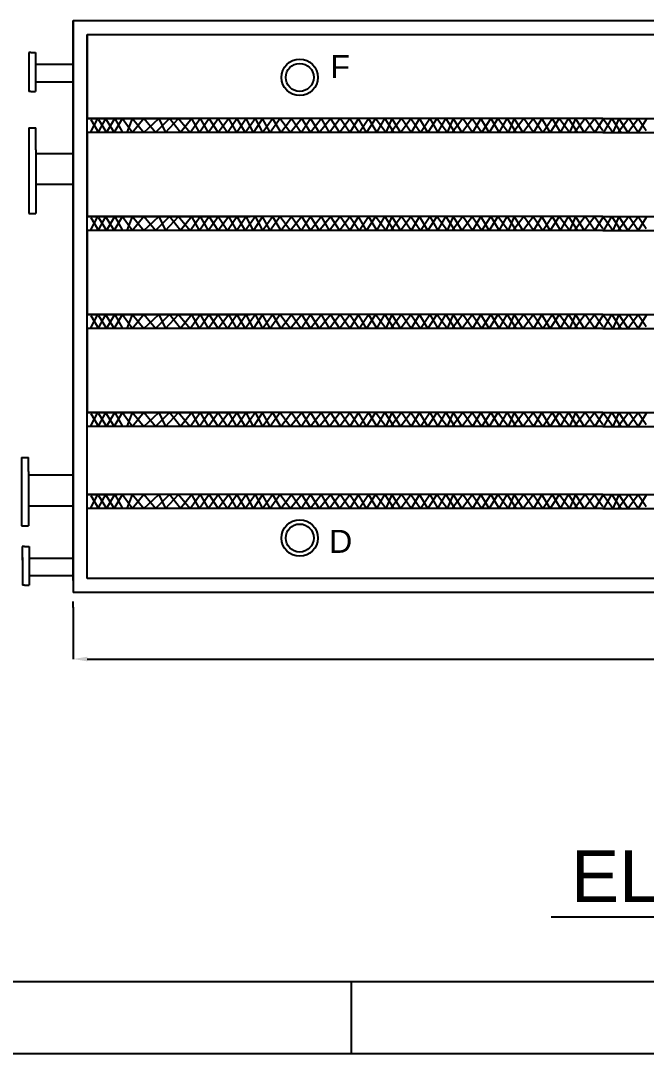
# Model space of a CAD drawing. Header units: millimetres. Extents: x 84766 to 187062, y 11889 to 33738.
# Drawn here: x 86656 to 88890, y 12145 to 15833 of the extents above; entities that cross this region are included whole.
import ezdxf

# ---------------------------------------------------------------- set-up
doc = ezdxf.new("R2010")
doc.units = ezdxf.units.MM
doc.header["$LTSCALE"] = 200
doc.header["$MEASUREMENT"] = 0
doc.linetypes.add('CENTER', pattern=[50.8, 31.75, -6.35, 6.35, -6.35])
doc.layers.add('CEN', color=231, linetype='CENTER')
doc.layers.add('EQTXT', color=6, linetype='Continuous')
doc.styles.get("Standard").update_dxf_attribs({"font": 'arial.ttf'})
doc.dimstyles.get("Standard").update_dxf_attribs({"dimtxt": 100, "dimasz": 50, "dimexe": 0.18, "dimexo": 20, "dimgap": 0.5, "dimtad": 0, "dimtih": 1, "dimtoh": 1, "dimdec": 0, "dimzin": 0, "dimdsep": 46, "dimtxsty": 'Standard', "dimcen": 0.09, "dimadec": 0, "dimazin": 0, "dimtfac": 1, "dimtdec": 0, "dimtofl": 0, "dimtmove": 0, "dimatfit": 3, "dimfxl": 1, "dimtolj": 1, "dimtzin": 0, "dimarcsym": 0})

# ---------------------------------------------------------------- blocks, each defined once
blk = doc.blocks.new('*D48')
at = {"color": 0, "lineweight": -2, "transparency": 16777216}
for p, q in [((86843.3, 13739.2), (86843.3, 13553.2)), ((91843.6, 13739.2), (91843.6, 13553.2)), ((86893.3, 13553.4), (89193.8, 13553.4)), ((91793.6, 13553.4), (89493.1, 13553.4))]:
    blk.add_line(p, q, dxfattribs=at)
at = {"color": 0, "linetype": 'Continuous', "lineweight": -2, "transparency": 16777216}
for points in [[(86893.3, 13561.7), (86893.3, 13545), (86843.3, 13553.4)], [(91793.6, 13561.7), (91793.6, 13545), (91843.6, 13553.4)]]:
    blk.add_solid(points, dxfattribs=at)
at = {"layer": 'Defpoints', "color": 0, "linetype": 'Continuous', "lineweight": -2, "transparency": 16777216}
for p in [(86843.3, 13759.2), (91843.6, 13759.2), (91843.6, 13553.4)]:
    blk.add_point(p, dxfattribs=at)
at = {"color": 0, "linetype": 'Continuous', "lineweight": -2, "transparency": 16777216, "insert": (89343.4, 13553.4), "char_height": 100, "attachment_point": 5}
blk.add_mtext('\\A1;5000', dxfattribs=at)

msp = doc.modelspace()

# ---------------------------------------------------------------- linework, layer by layer
at = {"linetype": 'Continuous', "lineweight": -2}
for p, q in [((86843.1, 15833.5), (86843.1, 13833.5)), ((86843.1, 15833.5), (86843.1, 13791.5)), ((86843.1, 13833.5), (86843.1, 15833.5)), ((86843.1, 15833.5), (88515.3, 15833.5)), ((88515.3, 15833.5), (91843.1, 15833.5)), ((86893.1, 15783.5), (88515.3, 15783.5)), ((86893.1, 13841.5), (86893.1, 15783.5)), ((86893.1, 15783.5), (86893.1, 15483.5)), ((86893.1, 15783.5), (86893.1, 15483.5)), ((88515.3, 15783.5), (91793.1, 15783.5)), ((86691.6, 15719.6), (86684.3, 15719.6)), ((86684.3, 15719.6), (86684.4, 15643.3)), ((86691.6, 15719.6), (86709.1, 15719.7)), ((86709.1, 15677.5), (86843.1, 15677.5)), ((86684.4, 15619.9), (86684.4, 15580.8)), ((86684.4, 15615.5), (86684.4, 15615.5)), ((86709.2, 15619.8), (86709.2, 15580.9)), ((86709.2, 15615.5), (86843.1, 15615.5)), ((86691.7, 15580.8), (86684.4, 15580.8)), ((86691.7, 15580.8), (86709.2, 15580.9)), ((86893.1, 15483.5), (87272, 15483.5)), ((86905.4, 15483.5), (86893.1, 15483.5)), ((87582, 15483.5), (87619.3, 15433.5)), ((86684.8, 15450.2), (86709.7, 15450.3)), ((86684.8, 15450.2), (86684.8, 15144.3)), ((86710.1, 15371.8), (86709.6, 15450.3)), ((86905.4, 15433.5), (86893.1, 15433.5)), ((86893.1, 15433.5), (86893.1, 15133.5)), ((86710.2, 15359.4), (86841.7, 15359.4)), ((86710.2, 15237), (86710.2, 15144.3)), ((86711.6, 15249.4), (86843.1, 15249.4)), ((86893.1, 15133.5), (87475.5, 15133.5)), ((86893.1, 15133.5), (87272, 15133.5)), ((86905.4, 15133.5), (86893.1, 15133.5)), ((87582, 15133.5), (87619.3, 15083.5)), ((86905.4, 15083.5), (86893.1, 15083.5)), ((86893.1, 15083.5), (86893.1, 14783.5)), ((86893.1, 15083.5), (86893.1, 14783.5)), ((86893.1, 14783.5), (87021.4, 14783.5)), ((86893.1, 14783.5), (87475.5, 14783.5)), ((86893.1, 14783.5), (87272, 14783.5)), ((86905.4, 14783.5), (86893.1, 14783.5)), ((87582, 14783.5), (87619.3, 14733.5)), ((86905.4, 14733.5), (86893.1, 14733.5)), ((86893.1, 14733.5), (86893.1, 14433.5)), ((86893.1, 14433.5), (87082.7, 14433.5)), ((86893.1, 14433.5), (87021.4, 14433.5)), ((86893.1, 14433.5), (87475.5, 14433.5)), ((86893.1, 14433.5), (87272, 14433.5)), ((86905.4, 14433.5), (86893.1, 14433.5)), ((87582, 14433.5), (87619.3, 14383.5)), ((86905.4, 14383.5), (86893.1, 14383.5)), ((86658.4, 14273.1), (86683.4, 14273.1)), ((86658.4, 14273.1), (86658.4, 14029.7)), ((86683.7, 14223.3), (86683.4, 14273.1)), ((86683.7, 14210.9), (86843.1, 14210.9)), ((86905.4, 14141.5), (86893.1, 14141.5)), ((86893.1, 13841.5), (86893.1, 14141.5)), ((86893.1, 14141.5), (87000.8, 14141.5)), ((87582, 14141.5), (87619.3, 14091.5)), ((86683.8, 14100.9), (86843.1, 14100.9)), ((86905.4, 14091.5), (86893.1, 14091.5)), ((86683.9, 14088.5), (86683.9, 14029.7)), ((86668.9, 13955.9), (86661.6, 13955.9)), ((86661.6, 13955.9), (86661.7, 13879.6)), ((86668.9, 13955.9), (86686.4, 13955.9)), ((86686.5, 13913.8), (86843.1, 13913.8)), ((86661.7, 13856.1), (86661.7, 13817.1)), ((86661.7, 13851.8), (86661.7, 13851.8)), ((86686.5, 13856), (86686.5, 13817.1)), ((86686.5, 13851.8), (86843.1, 13851.8)), ((87793.1, 13841.5), (86893.1, 13841.5)), ((90893.1, 13841.5), (87793.1, 13841.5)), ((86669, 13817.1), (86661.7, 13817.1)), ((86669, 13817.1), (86686.5, 13817.1)), ((87743.1, 13791.5), (86843.1, 13791.5)), ((86843.3, 13737.1), (86843.3, 13759.2)), ((90943.1, 13791.5), (87743.1, 13791.5))]:
    msp.add_line(p, q, dxfattribs=at)
at = {"color": 7, "linetype": 'ByBlock'}
for p, q in [((86684.3, 15719.6), (86684.4, 15619.9)), ((86709.1, 15719.7), (86709.2, 15619.8)), ((86930.4, 15483.5), (86904, 15433.5)), ((86906.1, 15479.9), (86933.9, 15433.5)), ((88733.9, 15483.5), (86933.9, 15483.5)), ((86958.2, 15483.5), (86933.9, 15437.5)), ((86933.9, 15479.9), (86961.8, 15433.5)), ((86958.2, 15483.5), (86989, 15433.5)), ((86961.8, 15433.5), (86991.7, 15483.5)), ((86989, 15433.5), (87019.2, 15483.5)), ((86991.7, 15483.5), (87018.9, 15433.5)), ((87019.2, 15483.5), (87055.6, 15433.5)), ((87035.8, 15433.5), (87055.6, 15483.5)), ((87055.6, 15483.5), (87095.6, 15433.5)), ((87095.6, 15483.5), (87055.6, 15433.5)), ((87095.6, 15433.5), (87148.7, 15483.5)), ((87136.9, 15433.5), (87095.6, 15483.5)), ((87187, 15483.5), (87136.9, 15433.5)), ((87148.7, 15483.5), (87172.3, 15433.5)), ((87172.3, 15433.5), (87219.4, 15483.5)), ((87226.2, 15433.5), (87187, 15483.5)), ((87219.4, 15483.5), (87261.4, 15433.5)), ((87266.4, 15483.5), (87226.2, 15433.5)), ((87261.4, 15433.5), (87296.1, 15483.5)), ((87294.7, 15433.5), (87266.4, 15483.5)), ((87328.5, 15483.5), (87294.7, 15433.5)), ((87296.1, 15483.5), (87325.7, 15433.5)), ((87325.7, 15433.5), (87361.4, 15483.5)), ((87361.4, 15433.5), (87328.5, 15483.5)), ((87361.4, 15483.5), (87394.8, 15433.5)), ((87398.8, 15483.5), (87361.4, 15433.5)), ((87394.8, 15433.5), (87428, 15483.5)), ((87427, 15433.5), (87398.8, 15483.5)), ((87461.2, 15483.5), (87427, 15433.5)), ((87428, 15483.5), (87457, 15433.5)), ((87457, 15433.5), (87492.6, 15483.5)), ((87486.7, 15433.5), (87461.2, 15483.5)), ((87519.5, 15483.5), (87486.7, 15433.5)), ((87492.6, 15483.5), (87519.7, 15433.5)), ((87546, 15433.5), (87519.5, 15483.5)), ((87519.7, 15433.5), (87554.7, 15483.5)), ((87582, 15483.5), (87546, 15433.5)), ((87554.7, 15483.5), (87584.7, 15433.5)), ((87584.7, 15433.5), (87622.3, 15483.5)), ((87660.2, 15483.5), (87619.3, 15433.5)), ((87622.3, 15483.5), (87657.2, 15433.5)), ((87657.2, 15433.5), (87690, 15483.5)), ((87690.3, 15433.5), (87660.2, 15483.5)), ((87690, 15483.5), (87721.1, 15433.5)), ((87729.9, 15483.5), (87690.3, 15433.5)), ((87721.1, 15433.5), (87762.3, 15483.5)), ((87759, 15433.5), (87729.9, 15483.5)), ((87797.1, 15483.5), (87759, 15433.5)), ((87762.3, 15483.5), (87793.6, 15433.5)), ((87793.6, 15433.5), (87830.5, 15483.5)), ((87831.5, 15433.5), (87797.1, 15483.5)), ((87830.5, 15483.5), (87864.9, 15433.5)), ((87861.5, 15483.5), (87831.5, 15433.5)), ((87891, 15433.5), (87861.5, 15483.5)), ((87864.9, 15433.5), (87898, 15483.5)), ((87922.7, 15483.5), (87891, 15433.5)), ((87898, 15483.5), (87927.1, 15433.5)), ((87959.5, 15433.5), (87922.7, 15483.5)), ((87927.1, 15433.5), (87955.8, 15483.5)), ((87955.8, 15483.5), (87987.9, 15433.5)), ((87980.8, 15483.5), (87959.5, 15433.5)), ((88015.6, 15483.5), (87977.5, 15433.5)), ((87980.8, 15483.5), (88012.1, 15433.5)), ((88012.1, 15433.5), (88049, 15483.5)), ((88050.1, 15433.5), (88015.6, 15483.5)), ((88049, 15483.5), (88083.4, 15433.5)), ((88080, 15483.5), (88050.1, 15433.5)), ((88109.6, 15433.5), (88080, 15483.5)), ((88083.4, 15433.5), (88116.5, 15483.5)), ((88141.2, 15483.5), (88109.6, 15433.5)), ((88116.5, 15483.5), (88145.6, 15433.5)), ((88178, 15433.5), (88141.2, 15483.5)), ((88145.6, 15433.5), (88174.3, 15483.5)), ((88174.3, 15483.5), (88206.5, 15433.5)), ((88199.4, 15483.5), (88178, 15433.5)), ((88234.1, 15483.5), (88196, 15433.5)), ((88199.4, 15483.5), (88230.6, 15433.5)), ((88230.6, 15433.5), (88267.5, 15483.5)), ((88268.6, 15433.5), (88234.1, 15483.5)), ((88267.5, 15483.5), (88301.9, 15433.5)), ((88298.6, 15483.5), (88268.6, 15433.5)), ((88328.1, 15433.5), (88298.6, 15483.5)), ((88301.9, 15433.5), (88335, 15483.5)), ((88359.8, 15483.5), (88328.1, 15433.5)), ((88335, 15483.5), (88364.1, 15433.5)), ((88396.5, 15433.5), (88359.8, 15483.5)), ((88364.1, 15433.5), (88392.8, 15483.5)), ((88392.8, 15483.5), (88425, 15433.5)), ((88417.9, 15483.5), (88396.5, 15433.5)), ((88452.7, 15483.5), (88414.6, 15433.5)), ((88417.9, 15483.5), (88449.2, 15433.5)), ((88449.2, 15433.5), (88486, 15483.5)), ((88487.1, 15433.5), (88452.7, 15483.5)), ((88486, 15483.5), (88520.5, 15433.5)), ((88517.1, 15483.5), (88487.1, 15433.5)), ((88546.6, 15433.5), (88517.1, 15483.5)), ((88520.5, 15433.5), (88553.5, 15483.5)), ((88578.3, 15483.5), (88546.6, 15433.5)), ((88553.5, 15483.5), (88582.7, 15433.5)), ((88615.1, 15433.5), (88578.3, 15483.5)), ((88582.7, 15433.5), (88611.3, 15483.5)), ((88611.3, 15483.5), (88643.5, 15433.5)), ((88636.4, 15483.5), (88615.1, 15433.5)), ((88671.2, 15483.5), (88633.1, 15433.5)), ((88636.4, 15483.5), (88667.7, 15433.5)), ((88667.7, 15433.5), (88704.6, 15483.5)), ((88705.6, 15433.5), (88671.2, 15483.5)), ((88704.6, 15483.5), (88733.9, 15440.8)), ((88733.9, 15480.6), (88705.6, 15433.5)), ((88770.6, 15433.5), (88733.8, 15483.5)), ((88738.2, 15433.5), (88766.8, 15483.5)), ((88766.8, 15483.5), (88799, 15433.5)), ((88791.9, 15483.5), (88770.6, 15433.5)), ((88826.7, 15483.5), (88788.6, 15433.5)), ((88791.9, 15483.5), (88823.2, 15433.5)), ((88823.2, 15433.5), (88860.1, 15483.5)), ((88861.1, 15433.5), (88826.7, 15483.5)), ((88860.1, 15483.5), (88889.4, 15440.8)), ((88889.4, 15480.6), (88861.1, 15433.5)), ((88733.9, 15433.5), (86931.8, 15433.5)), ((86710.1, 15371.8), (86710.2, 15237)), ((86684.8, 15144.3), (86710.2, 15144.3)), ((86930.4, 15133.5), (86904, 15083.5)), ((86906.1, 15129.9), (86933.9, 15083.5)), ((88733.9, 15133.5), (86933.9, 15133.5)), ((86958.2, 15133.5), (86933.9, 15087.5)), ((86933.9, 15129.9), (86961.8, 15083.5)), ((86958.2, 15133.5), (86989, 15083.5)), ((86961.8, 15083.5), (86991.7, 15133.5)), ((86989, 15083.5), (87019.2, 15133.5)), ((86991.7, 15133.5), (87018.9, 15083.5)), ((87019.2, 15133.5), (87055.6, 15083.5)), ((87035.8, 15083.5), (87055.6, 15133.5)), ((87055.6, 15133.5), (87095.6, 15083.5)), ((87095.6, 15133.5), (87055.6, 15083.5)), ((87095.6, 15083.5), (87148.7, 15133.5)), ((87136.9, 15083.5), (87095.6, 15133.5)), ((87187, 15133.5), (87136.9, 15083.5)), ((87148.7, 15133.5), (87172.3, 15083.5)), ((87172.3, 15083.5), (87219.4, 15133.5)), ((87226.2, 15083.5), (87187, 15133.5)), ((87219.4, 15133.5), (87261.4, 15083.5)), ((87266.4, 15133.5), (87226.2, 15083.5)), ((87261.4, 15083.5), (87296.1, 15133.5)), ((87294.7, 15083.5), (87266.4, 15133.5)), ((87328.5, 15133.5), (87294.7, 15083.5)), ((87296.1, 15133.5), (87325.7, 15083.5)), ((87325.7, 15083.5), (87361.4, 15133.5)), ((87361.4, 15083.5), (87328.5, 15133.5)), ((87361.4, 15133.5), (87394.8, 15083.5)), ((87398.8, 15133.5), (87361.4, 15083.5)), ((87394.8, 15083.5), (87428, 15133.5)), ((87427, 15083.5), (87398.8, 15133.5)), ((87461.2, 15133.5), (87427, 15083.5)), ((87428, 15133.5), (87457, 15083.5)), ((87457, 15083.5), (87492.6, 15133.5)), ((87486.7, 15083.5), (87461.2, 15133.5)), ((87519.5, 15133.5), (87486.7, 15083.5)), ((87492.6, 15133.5), (87519.7, 15083.5)), ((87546, 15083.5), (87519.5, 15133.5)), ((87519.7, 15083.5), (87554.7, 15133.5)), ((87582, 15133.5), (87546, 15083.5)), ((87554.7, 15133.5), (87584.7, 15083.5)), ((87584.7, 15083.5), (87622.3, 15133.5)), ((87660.2, 15133.5), (87619.3, 15083.5)), ((87622.3, 15133.5), (87657.2, 15083.5)), ((87657.2, 15083.5), (87690, 15133.5)), ((87690.3, 15083.5), (87660.2, 15133.5)), ((87690, 15133.5), (87721.1, 15083.5)), ((87729.9, 15133.5), (87690.3, 15083.5)), ((87721.1, 15083.5), (87762.3, 15133.5)), ((87759, 15083.5), (87729.9, 15133.5)), ((87797.1, 15133.5), (87759, 15083.5)), ((87762.3, 15133.5), (87793.6, 15083.5)), ((87793.6, 15083.5), (87830.5, 15133.5)), ((87831.5, 15083.5), (87797.1, 15133.5)), ((87830.5, 15133.5), (87864.9, 15083.5)), ((87861.5, 15133.5), (87831.5, 15083.5)), ((87891, 15083.5), (87861.5, 15133.5)), ((87864.9, 15083.5), (87898, 15133.5)), ((87922.7, 15133.5), (87891, 15083.5)), ((87898, 15133.5), (87927.1, 15083.5)), ((87959.5, 15083.5), (87922.7, 15133.5)), ((87927.1, 15083.5), (87955.8, 15133.5)), ((87955.8, 15133.5), (87987.9, 15083.5)), ((87980.8, 15133.5), (87959.5, 15083.5)), ((88015.6, 15133.5), (87977.5, 15083.5)), ((87980.8, 15133.5), (88012.1, 15083.5)), ((88012.1, 15083.5), (88049, 15133.5)), ((88050.1, 15083.5), (88015.6, 15133.5)), ((88049, 15133.5), (88083.4, 15083.5)), ((88080, 15133.5), (88050.1, 15083.5)), ((88109.6, 15083.5), (88080, 15133.5)), ((88083.4, 15083.5), (88116.5, 15133.5)), ((88141.2, 15133.5), (88109.6, 15083.5)), ((88116.5, 15133.5), (88145.6, 15083.5)), ((88178, 15083.5), (88141.2, 15133.5)), ((88145.6, 15083.5), (88174.3, 15133.5)), ((88174.3, 15133.5), (88206.5, 15083.5)), ((88199.4, 15133.5), (88178, 15083.5)), ((88234.1, 15133.5), (88196, 15083.5)), ((88199.4, 15133.5), (88230.6, 15083.5)), ((88230.6, 15083.5), (88267.5, 15133.5)), ((88268.6, 15083.5), (88234.1, 15133.5)), ((88267.5, 15133.5), (88301.9, 15083.5)), ((88298.6, 15133.5), (88268.6, 15083.5)), ((88328.1, 15083.5), (88298.6, 15133.5)), ((88301.9, 15083.5), (88335, 15133.5)), ((88359.8, 15133.5), (88328.1, 15083.5)), ((88335, 15133.5), (88364.1, 15083.5)), ((88396.5, 15083.5), (88359.8, 15133.5)), ((88364.1, 15083.5), (88392.8, 15133.5)), ((88392.8, 15133.5), (88425, 15083.5)), ((88417.9, 15133.5), (88396.5, 15083.5)), ((88452.7, 15133.5), (88414.6, 15083.5)), ((88417.9, 15133.5), (88449.2, 15083.5)), ((88449.2, 15083.5), (88486, 15133.5)), ((88487.1, 15083.5), (88452.7, 15133.5)), ((88486, 15133.5), (88520.5, 15083.5)), ((88517.1, 15133.5), (88487.1, 15083.5)), ((88546.6, 15083.5), (88517.1, 15133.5)), ((88520.5, 15083.5), (88553.5, 15133.5)), ((88578.3, 15133.5), (88546.6, 15083.5)), ((88553.5, 15133.5), (88582.7, 15083.5)), ((88615.1, 15083.5), (88578.3, 15133.5)), ((88582.7, 15083.5), (88611.3, 15133.5)), ((88611.3, 15133.5), (88643.5, 15083.5)), ((88636.4, 15133.5), (88615.1, 15083.5)), ((88671.2, 15133.5), (88633.1, 15083.5)), ((88636.4, 15133.5), (88667.7, 15083.5)), ((88667.7, 15083.5), (88704.6, 15133.5)), ((88705.6, 15083.5), (88671.2, 15133.5)), ((88704.6, 15133.5), (88733.9, 15090.8)), ((88733.9, 15130.6), (88705.6, 15083.5)), ((88770.6, 15083.5), (88733.8, 15133.5)), ((88738.2, 15083.5), (88766.8, 15133.5)), ((88766.8, 15133.5), (88799, 15083.5)), ((88791.9, 15133.5), (88770.6, 15083.5)), ((88826.7, 15133.5), (88788.6, 15083.5)), ((88791.9, 15133.5), (88823.2, 15083.5)), ((88823.2, 15083.5), (88860.1, 15133.5)), ((88861.1, 15083.5), (88826.7, 15133.5)), ((88860.1, 15133.5), (88889.4, 15090.8)), ((88889.4, 15130.6), (88861.1, 15083.5)), ((88733.9, 15083.5), (86931.8, 15083.5)), ((86930.4, 14783.5), (86904, 14733.5)), ((86906.1, 14779.9), (86933.9, 14733.5)), ((88733.9, 14783.5), (86933.9, 14783.5)), ((86958.2, 14783.5), (86933.9, 14737.5)), ((86933.9, 14779.9), (86961.8, 14733.5)), ((86958.2, 14783.5), (86989, 14733.5)), ((86961.8, 14733.5), (86991.7, 14783.5)), ((86989, 14733.5), (87019.2, 14783.5)), ((86991.7, 14783.5), (87018.9, 14733.5)), ((87019.2, 14783.5), (87055.6, 14733.5)), ((87035.8, 14733.5), (87055.6, 14783.5)), ((87055.6, 14783.5), (87095.6, 14733.5)), ((87095.6, 14783.5), (87055.6, 14733.5)), ((87095.6, 14733.5), (87148.7, 14783.5)), ((87136.9, 14733.5), (87095.6, 14783.5)), ((87187, 14783.5), (87136.9, 14733.5)), ((87148.7, 14783.5), (87172.3, 14733.5)), ((87172.3, 14733.5), (87219.4, 14783.5)), ((87226.2, 14733.5), (87187, 14783.5)), ((87219.4, 14783.5), (87261.4, 14733.5)), ((87266.4, 14783.5), (87226.2, 14733.5)), ((87261.4, 14733.5), (87296.1, 14783.5)), ((87294.7, 14733.5), (87266.4, 14783.5)), ((87328.5, 14783.5), (87294.7, 14733.5)), ((87296.1, 14783.5), (87325.7, 14733.5)), ((87325.7, 14733.5), (87361.4, 14783.5)), ((87361.4, 14733.5), (87328.5, 14783.5)), ((87361.4, 14783.5), (87394.8, 14733.5)), ((87398.8, 14783.5), (87361.4, 14733.5)), ((87394.8, 14733.5), (87428, 14783.5)), ((87427, 14733.5), (87398.8, 14783.5)), ((87461.2, 14783.5), (87427, 14733.5)), ((87428, 14783.5), (87457, 14733.5)), ((87457, 14733.5), (87492.6, 14783.5)), ((87486.7, 14733.5), (87461.2, 14783.5)), ((87519.5, 14783.5), (87486.7, 14733.5)), ((87492.6, 14783.5), (87519.7, 14733.5)), ((87546, 14733.5), (87519.5, 14783.5)), ((87519.7, 14733.5), (87554.7, 14783.5)), ((87582, 14783.5), (87546, 14733.5)), ((87554.7, 14783.5), (87584.7, 14733.5)), ((87584.7, 14733.5), (87622.3, 14783.5)), ((87660.2, 14783.5), (87619.3, 14733.5)), ((87622.3, 14783.5), (87657.2, 14733.5)), ((87657.2, 14733.5), (87690, 14783.5)), ((87690.3, 14733.5), (87660.2, 14783.5)), ((87690, 14783.5), (87721.1, 14733.5)), ((87729.9, 14783.5), (87690.3, 14733.5)), ((87721.1, 14733.5), (87762.3, 14783.5)), ((87759, 14733.5), (87729.9, 14783.5)), ((87797.1, 14783.5), (87759, 14733.5)), ((87762.3, 14783.5), (87793.6, 14733.5)), ((87793.6, 14733.5), (87830.5, 14783.5)), ((87831.5, 14733.5), (87797.1, 14783.5)), ((87830.5, 14783.5), (87864.9, 14733.5)), ((87861.5, 14783.5), (87831.5, 14733.5)), ((87891, 14733.5), (87861.5, 14783.5)), ((87864.9, 14733.5), (87898, 14783.5)), ((87922.7, 14783.5), (87891, 14733.5)), ((87898, 14783.5), (87927.1, 14733.5)), ((87959.5, 14733.5), (87922.7, 14783.5)), ((87927.1, 14733.5), (87955.8, 14783.5)), ((87955.8, 14783.5), (87987.9, 14733.5)), ((87980.8, 14783.5), (87959.5, 14733.5)), ((88015.6, 14783.5), (87977.5, 14733.5)), ((87980.8, 14783.5), (88012.1, 14733.5)), ((88012.1, 14733.5), (88049, 14783.5)), ((88050.1, 14733.5), (88015.6, 14783.5)), ((88049, 14783.5), (88083.4, 14733.5)), ((88080, 14783.5), (88050.1, 14733.5)), ((88109.6, 14733.5), (88080, 14783.5)), ((88083.4, 14733.5), (88116.5, 14783.5)), ((88141.2, 14783.5), (88109.6, 14733.5)), ((88116.5, 14783.5), (88145.6, 14733.5)), ((88178, 14733.5), (88141.2, 14783.5)), ((88145.6, 14733.5), (88174.3, 14783.5)), ((88174.3, 14783.5), (88206.5, 14733.5)), ((88199.4, 14783.5), (88178, 14733.5)), ((88234.1, 14783.5), (88196, 14733.5)), ((88199.4, 14783.5), (88230.6, 14733.5)), ((88230.6, 14733.5), (88267.5, 14783.5)), ((88268.6, 14733.5), (88234.1, 14783.5)), ((88267.5, 14783.5), (88301.9, 14733.5)), ((88298.6, 14783.5), (88268.6, 14733.5)), ((88328.1, 14733.5), (88298.6, 14783.5)), ((88301.9, 14733.5), (88335, 14783.5)), ((88359.8, 14783.5), (88328.1, 14733.5)), ((88335, 14783.5), (88364.1, 14733.5)), ((88396.5, 14733.5), (88359.8, 14783.5)), ((88364.1, 14733.5), (88392.8, 14783.5)), ((88392.8, 14783.5), (88425, 14733.5)), ((88417.9, 14783.5), (88396.5, 14733.5)), ((88452.7, 14783.5), (88414.6, 14733.5)), ((88417.9, 14783.5), (88449.2, 14733.5)), ((88449.2, 14733.5), (88486, 14783.5)), ((88487.1, 14733.5), (88452.7, 14783.5)), ((88486, 14783.5), (88520.5, 14733.5)), ((88517.1, 14783.5), (88487.1, 14733.5)), ((88546.6, 14733.5), (88517.1, 14783.5)), ((88520.5, 14733.5), (88553.5, 14783.5)), ((88578.3, 14783.5), (88546.6, 14733.5)), ((88553.5, 14783.5), (88582.7, 14733.5)), ((88615.1, 14733.5), (88578.3, 14783.5)), ((88582.7, 14733.5), (88611.3, 14783.5)), ((88611.3, 14783.5), (88643.5, 14733.5)), ((88636.4, 14783.5), (88615.1, 14733.5)), ((88671.2, 14783.5), (88633.1, 14733.5)), ((88636.4, 14783.5), (88667.7, 14733.5)), ((88667.7, 14733.5), (88704.6, 14783.5)), ((88705.6, 14733.5), (88671.2, 14783.5)), ((88704.6, 14783.5), (88733.9, 14740.8)), ((88733.9, 14780.6), (88705.6, 14733.5)), ((88770.6, 14733.5), (88733.8, 14783.5)), ((88738.2, 14733.5), (88766.8, 14783.5)), ((88766.8, 14783.5), (88799, 14733.5)), ((88791.9, 14783.5), (88770.6, 14733.5)), ((88826.7, 14783.5), (88788.6, 14733.5)), ((88791.9, 14783.5), (88823.2, 14733.5)), ((88823.2, 14733.5), (88860.1, 14783.5)), ((88861.1, 14733.5), (88826.7, 14783.5)), ((88860.1, 14783.5), (88889.4, 14740.8)), ((88889.4, 14780.6), (88861.1, 14733.5)), ((88733.9, 14733.5), (86931.8, 14733.5)), ((86930.4, 14433.5), (86904, 14383.5)), ((86906.1, 14429.9), (86933.9, 14383.5)), ((88733.9, 14433.5), (86933.9, 14433.5)), ((86958.2, 14433.5), (86933.9, 14387.5)), ((86933.9, 14429.9), (86961.8, 14383.5)), ((86958.2, 14433.5), (86989, 14383.5)), ((86961.8, 14383.5), (86991.7, 14433.5)), ((86989, 14383.5), (87019.2, 14433.5)), ((86991.7, 14433.5), (87018.9, 14383.5)), ((87019.2, 14433.5), (87055.6, 14383.5)), ((87035.8, 14383.5), (87055.6, 14433.5)), ((87055.6, 14433.5), (87095.6, 14383.5)), ((87095.6, 14433.5), (87055.6, 14383.5)), ((87095.6, 14383.5), (87148.7, 14433.5)), ((87136.9, 14383.5), (87095.6, 14433.5)), ((87187, 14433.5), (87136.9, 14383.5)), ((87148.7, 14433.5), (87172.3, 14383.5)), ((87172.3, 14383.5), (87219.4, 14433.5)), ((87226.2, 14383.5), (87187, 14433.5)), ((87219.4, 14433.5), (87261.4, 14383.5)), ((87266.4, 14433.5), (87226.2, 14383.5)), ((87261.4, 14383.5), (87296.1, 14433.5)), ((87294.7, 14383.5), (87266.4, 14433.5)), ((87328.5, 14433.5), (87294.7, 14383.5)), ((87296.1, 14433.5), (87325.7, 14383.5)), ((87325.7, 14383.5), (87361.4, 14433.5)), ((87361.4, 14383.5), (87328.5, 14433.5)), ((87361.4, 14433.5), (87394.8, 14383.5)), ((87398.8, 14433.5), (87361.4, 14383.5)), ((87394.8, 14383.5), (87428, 14433.5)), ((87427, 14383.5), (87398.8, 14433.5)), ((87461.2, 14433.5), (87427, 14383.5)), ((87428, 14433.5), (87457, 14383.5)), ((87457, 14383.5), (87492.6, 14433.5)), ((87486.7, 14383.5), (87461.2, 14433.5)), ((87519.5, 14433.5), (87486.7, 14383.5)), ((87492.6, 14433.5), (87519.7, 14383.5)), ((87546, 14383.5), (87519.5, 14433.5)), ((87519.7, 14383.5), (87554.7, 14433.5)), ((87582, 14433.5), (87546, 14383.5)), ((87554.7, 14433.5), (87584.7, 14383.5)), ((87584.7, 14383.5), (87622.3, 14433.5)), ((87660.2, 14433.5), (87619.3, 14383.5)), ((87622.3, 14433.5), (87657.2, 14383.5)), ((87657.2, 14383.5), (87690, 14433.5)), ((87690.3, 14383.5), (87660.2, 14433.5)), ((87690, 14433.5), (87721.1, 14383.5)), ((87729.9, 14433.5), (87690.3, 14383.5)), ((87721.1, 14383.5), (87762.3, 14433.5)), ((87759, 14383.5), (87729.9, 14433.5)), ((87797.1, 14433.5), (87759, 14383.5)), ((87762.3, 14433.5), (87793.6, 14383.5)), ((87793.6, 14383.5), (87830.5, 14433.5)), ((87831.5, 14383.5), (87797.1, 14433.5)), ((87830.5, 14433.5), (87864.9, 14383.5)), ((87861.5, 14433.5), (87831.5, 14383.5)), ((87891, 14383.5), (87861.5, 14433.5)), ((87864.9, 14383.5), (87898, 14433.5)), ((87922.7, 14433.5), (87891, 14383.5)), ((87898, 14433.5), (87927.1, 14383.5)), ((87959.5, 14383.5), (87922.7, 14433.5)), ((87927.1, 14383.5), (87955.8, 14433.5)), ((87955.8, 14433.5), (87987.9, 14383.5)), ((87980.8, 14433.5), (87959.5, 14383.5)), ((88015.6, 14433.5), (87977.5, 14383.5)), ((87980.8, 14433.5), (88012.1, 14383.5)), ((88012.1, 14383.5), (88049, 14433.5)), ((88050.1, 14383.5), (88015.6, 14433.5)), ((88049, 14433.5), (88083.4, 14383.5)), ((88080, 14433.5), (88050.1, 14383.5)), ((88109.6, 14383.5), (88080, 14433.5)), ((88083.4, 14383.5), (88116.5, 14433.5)), ((88141.2, 14433.5), (88109.6, 14383.5)), ((88116.5, 14433.5), (88145.6, 14383.5)), ((88178, 14383.5), (88141.2, 14433.5)), ((88145.6, 14383.5), (88174.3, 14433.5)), ((88174.3, 14433.5), (88206.5, 14383.5)), ((88199.4, 14433.5), (88178, 14383.5)), ((88234.1, 14433.5), (88196, 14383.5)), ((88199.4, 14433.5), (88230.6, 14383.5)), ((88230.6, 14383.5), (88267.5, 14433.5)), ((88268.6, 14383.5), (88234.1, 14433.5)), ((88267.5, 14433.5), (88301.9, 14383.5)), ((88298.6, 14433.5), (88268.6, 14383.5)), ((88328.1, 14383.5), (88298.6, 14433.5)), ((88301.9, 14383.5), (88335, 14433.5)), ((88359.8, 14433.5), (88328.1, 14383.5)), ((88335, 14433.5), (88364.1, 14383.5)), ((88396.5, 14383.5), (88359.8, 14433.5)), ((88364.1, 14383.5), (88392.8, 14433.5)), ((88392.8, 14433.5), (88425, 14383.5)), ((88417.9, 14433.5), (88396.5, 14383.5)), ((88452.7, 14433.5), (88414.6, 14383.5)), ((88417.9, 14433.5), (88449.2, 14383.5)), ((88449.2, 14383.5), (88486, 14433.5)), ((88487.1, 14383.5), (88452.7, 14433.5)), ((88486, 14433.5), (88520.5, 14383.5)), ((88517.1, 14433.5), (88487.1, 14383.5)), ((88546.6, 14383.5), (88517.1, 14433.5)), ((88520.5, 14383.5), (88553.5, 14433.5)), ((88578.3, 14433.5), (88546.6, 14383.5)), ((88553.5, 14433.5), (88582.7, 14383.5)), ((88615.1, 14383.5), (88578.3, 14433.5)), ((88582.7, 14383.5), (88611.3, 14433.5)), ((88611.3, 14433.5), (88643.5, 14383.5)), ((88636.4, 14433.5), (88615.1, 14383.5)), ((88671.2, 14433.5), (88633.1, 14383.5)), ((88636.4, 14433.5), (88667.7, 14383.5)), ((88667.7, 14383.5), (88704.6, 14433.5)), ((88705.6, 14383.5), (88671.2, 14433.5)), ((88704.6, 14433.5), (88733.9, 14390.8)), ((88733.9, 14430.6), (88705.6, 14383.5)), ((88770.6, 14383.5), (88733.8, 14433.5)), ((88738.2, 14383.5), (88766.8, 14433.5)), ((88766.8, 14433.5), (88799, 14383.5)), ((88791.9, 14433.5), (88770.6, 14383.5)), ((88826.7, 14433.5), (88788.6, 14383.5)), ((88791.9, 14433.5), (88823.2, 14383.5)), ((88823.2, 14383.5), (88860.1, 14433.5)), ((88861.1, 14383.5), (88826.7, 14433.5)), ((88860.1, 14433.5), (88889.4, 14390.8)), ((88889.4, 14430.6), (88861.1, 14383.5)), ((88733.9, 14383.5), (86931.8, 14383.5)), ((86683.7, 14223.3), (86683.9, 14088.5)), ((86930.4, 14141.5), (86904, 14091.5)), ((86906.1, 14138), (86933.9, 14091.5)), ((88733.9, 14141.5), (86933.9, 14141.5)), ((86958.2, 14141.5), (86933.9, 14095.5)), ((86933.9, 14138), (86961.8, 14091.5)), ((86958.2, 14141.5), (86989, 14091.5)), ((86961.8, 14091.5), (86991.7, 14141.5)), ((86989, 14091.5), (87019.2, 14141.5)), ((86991.7, 14141.5), (87018.9, 14091.5)), ((87019.2, 14141.5), (87055.6, 14091.5)), ((87035.8, 14091.5), (87055.6, 14141.5)), ((87055.6, 14141.5), (87095.6, 14091.5)), ((87095.6, 14141.5), (87055.6, 14091.5)), ((87095.6, 14091.5), (87148.7, 14141.5)), ((87136.9, 14091.5), (87095.6, 14141.5)), ((87187, 14141.5), (87136.9, 14091.5)), ((87148.7, 14141.5), (87172.3, 14091.5)), ((87172.3, 14091.5), (87219.4, 14141.5)), ((87226.2, 14091.5), (87187, 14141.5)), ((87219.4, 14141.5), (87261.4, 14091.5)), ((87266.4, 14141.5), (87226.2, 14091.5)), ((87261.4, 14091.5), (87296.1, 14141.5)), ((87294.7, 14091.5), (87266.4, 14141.5)), ((87328.5, 14141.5), (87294.7, 14091.5)), ((87296.1, 14141.5), (87325.7, 14091.5)), ((87325.7, 14091.5), (87361.4, 14141.5)), ((87361.4, 14091.5), (87328.5, 14141.5)), ((87361.4, 14141.5), (87394.8, 14091.5)), ((87398.8, 14141.5), (87361.4, 14091.5)), ((87394.8, 14091.5), (87428, 14141.5)), ((87427, 14091.5), (87398.8, 14141.5)), ((87461.2, 14141.5), (87427, 14091.5)), ((87428, 14141.5), (87457, 14091.5)), ((87457, 14091.5), (87492.6, 14141.5)), ((87486.7, 14091.5), (87461.2, 14141.5)), ((87519.5, 14141.5), (87486.7, 14091.5)), ((87492.6, 14141.5), (87519.7, 14091.5)), ((87546, 14091.5), (87519.5, 14141.5)), ((87519.7, 14091.5), (87554.7, 14141.5)), ((87582, 14141.5), (87546, 14091.5)), ((87554.7, 14141.5), (87584.7, 14091.5)), ((87584.7, 14091.5), (87622.3, 14141.5)), ((87660.2, 14141.5), (87619.3, 14091.5)), ((87622.3, 14141.5), (87657.2, 14091.5)), ((87657.2, 14091.5), (87690, 14141.5)), ((87690.3, 14091.5), (87660.2, 14141.5)), ((87690, 14141.5), (87721.1, 14091.5)), ((87729.9, 14141.5), (87690.3, 14091.5)), ((87721.1, 14091.5), (87762.3, 14141.5)), ((87759, 14091.5), (87729.9, 14141.5)), ((87797.1, 14141.5), (87759, 14091.5)), ((87762.3, 14141.5), (87793.6, 14091.5)), ((87793.6, 14091.5), (87830.5, 14141.5)), ((87831.5, 14091.5), (87797.1, 14141.5)), ((87830.5, 14141.5), (87864.9, 14091.5)), ((87861.5, 14141.5), (87831.5, 14091.5)), ((87891, 14091.5), (87861.5, 14141.5)), ((87864.9, 14091.5), (87898, 14141.5)), ((87922.7, 14141.5), (87891, 14091.5)), ((87898, 14141.5), (87927.1, 14091.5)), ((87959.5, 14091.5), (87922.7, 14141.5)), ((87927.1, 14091.5), (87955.8, 14141.5)), ((87955.8, 14141.5), (87987.9, 14091.5)), ((87980.8, 14141.5), (87959.5, 14091.5)), ((88015.6, 14141.5), (87977.5, 14091.5)), ((87980.8, 14141.5), (88012.1, 14091.5)), ((88012.1, 14091.5), (88049, 14141.5)), ((88050.1, 14091.5), (88015.6, 14141.5)), ((88049, 14141.5), (88083.4, 14091.5)), ((88080, 14141.5), (88050.1, 14091.5)), ((88109.6, 14091.5), (88080, 14141.5)), ((88083.4, 14091.5), (88116.5, 14141.5)), ((88141.2, 14141.5), (88109.6, 14091.5)), ((88116.5, 14141.5), (88145.6, 14091.5)), ((88178, 14091.5), (88141.2, 14141.5)), ((88145.6, 14091.5), (88174.3, 14141.5)), ((88174.3, 14141.5), (88206.5, 14091.5)), ((88199.4, 14141.5), (88178, 14091.5)), ((88234.1, 14141.5), (88196, 14091.5)), ((88199.4, 14141.5), (88230.6, 14091.5)), ((88230.6, 14091.5), (88267.5, 14141.5)), ((88268.6, 14091.5), (88234.1, 14141.5)), ((88267.5, 14141.5), (88301.9, 14091.5)), ((88298.6, 14141.5), (88268.6, 14091.5)), ((88328.1, 14091.5), (88298.6, 14141.5)), ((88301.9, 14091.5), (88335, 14141.5)), ((88359.8, 14141.5), (88328.1, 14091.5)), ((88335, 14141.5), (88364.1, 14091.5)), ((88396.5, 14091.5), (88359.8, 14141.5)), ((88364.1, 14091.5), (88392.8, 14141.5)), ((88392.8, 14141.5), (88425, 14091.5)), ((88417.9, 14141.5), (88396.5, 14091.5)), ((88452.7, 14141.5), (88414.6, 14091.5)), ((88417.9, 14141.5), (88449.2, 14091.5)), ((88449.2, 14091.5), (88486, 14141.5)), ((88487.1, 14091.5), (88452.7, 14141.5)), ((88486, 14141.5), (88520.5, 14091.5)), ((88517.1, 14141.5), (88487.1, 14091.5)), ((88546.6, 14091.5), (88517.1, 14141.5)), ((88520.5, 14091.5), (88553.5, 14141.5)), ((88578.3, 14141.5), (88546.6, 14091.5)), ((88553.5, 14141.5), (88582.7, 14091.5)), ((88615.1, 14091.5), (88578.3, 14141.5)), ((88582.7, 14091.5), (88611.3, 14141.5)), ((88611.3, 14141.5), (88643.5, 14091.5)), ((88636.4, 14141.5), (88615.1, 14091.5)), ((88671.2, 14141.5), (88633.1, 14091.5)), ((88636.4, 14141.5), (88667.7, 14091.5)), ((88667.7, 14091.5), (88704.6, 14141.5)), ((88705.6, 14091.5), (88671.2, 14141.5)), ((88704.6, 14141.5), (88733.9, 14098.8)), ((88733.9, 14138.6), (88705.6, 14091.5)), ((88770.6, 14091.5), (88733.8, 14141.5)), ((88738.2, 14091.5), (88766.8, 14141.5)), ((88766.8, 14141.5), (88799, 14091.5)), ((88791.9, 14141.5), (88770.6, 14091.5)), ((88826.7, 14141.5), (88788.6, 14091.5)), ((88791.9, 14141.5), (88823.2, 14091.5)), ((88823.2, 14091.5), (88860.1, 14141.5)), ((88861.1, 14091.5), (88826.7, 14141.5)), ((88860.1, 14141.5), (88889.4, 14098.8)), ((88889.4, 14138.6), (88861.1, 14091.5)), ((88733.9, 14091.5), (86931.8, 14091.5)), ((86658.3, 14029.7), (86683.9, 14029.7)), ((86661.6, 13955.9), (86661.7, 13856.1)), ((86686.4, 13955.9), (86686.5, 13856))]:
    msp.add_line(p, q, dxfattribs=at)
for p, q in [((86933.9, 15483.5), (86905.4, 15483.5)), ((88733.9, 15483.5), (89992.1, 15483.5)), ((88733.9, 15433.5), (89992.1, 15433.5)), ((86933.9, 15133.5), (86905.4, 15133.5)), ((88733.9, 15133.5), (89992.1, 15133.5)), ((88733.9, 15083.5), (89992.1, 15083.5)), ((86933.9, 14783.5), (86905.4, 14783.5)), ((88733.9, 14783.5), (89992.1, 14783.5)), ((88733.9, 14733.5), (89992.1, 14733.5)), ((86933.9, 14433.5), (86905.4, 14433.5)), ((88733.9, 14433.5), (89992.1, 14433.5)), ((88733.9, 14383.5), (89992.1, 14383.5)), ((86933.9, 14141.5), (86905.4, 14141.5)), ((88733.9, 14141.5), (89992.1, 14141.5)), ((88733.9, 14091.5), (89992.1, 14091.5))]:
    msp.add_line(p, q)
at = {"color": 0}
for p, q in [((85279, 12401.4), (99651.3, 12401.4)), ((87835.5, 12401.4), (87835.5, 12145.1)), ((85022.7, 12145.1), (99907.7, 12145.1))]:
    msp.add_line(p, q, dxfattribs=at)
at = {"linetype": 'ByBlock'}
for centre, radius in [((87652.2, 15630.7), 65), ((87652.2, 15630.7), 50), ((87652.2, 13985.7), 65), ((87652.2, 13985.7), 50)]:
    msp.add_circle(centre, radius, dxfattribs=at)
at = {"layer": 'CEN', "color": 3, "linetype": 'ByBlock'}
msp.add_line((90144.8, 12631.5), (88549.9, 12631.5), dxfattribs=at)
at = {"layer": 'EQTXT', "color": 7, "linetype": 'ByBlock'}
for p, q in [((86933.9, 15433.5), (86905.4, 15433.5)), ((86933.9, 15083.5), (86905.4, 15083.5)), ((86933.9, 14733.5), (86905.4, 14733.5)), ((86933.9, 14383.5), (86905.4, 14383.5)), ((86933.9, 14091.5), (86905.4, 14091.5))]:
    msp.add_line(p, q, dxfattribs=at)

# ---------------------------------------------------------------- texts
at = {"layer": 'CEN', "color": 3, "linetype": 'ByBlock'}
msp.add_text('ELEVATION', height=184.15, dxfattribs=at).set_placement((88621.3, 12686))
at = {"layer": 'EQTXT', "color": 7, "linetype": 'ByBlock', "char_height": 82.1, "attachment_point": 1}
for s, insert in [('F', (87761, 15710.4)), ('D', (87757, 14014.8))]:
    msp.add_mtext(s, dxfattribs=dict(at, insert=insert))

# ---------------------------------------------------------------- dimensions: what is measured, and where the dimension line sits
at = {"linetype": 'Continuous', "lineweight": -2}
dim = msp.add_linear_dim(base=(91843.6, 13553.4), p1=(86843.3, 13759.2), p2=(91843.6, 13759.2), dimstyle='Standard', override={"dimfxl": 110}, dxfattribs=at)
dim.commit()
dim.dimension.update_dxf_attribs({"geometry": '*D48', "text_midpoint": (89343.4, 13553.4)})

doc.saveas('drawing.dxf')
